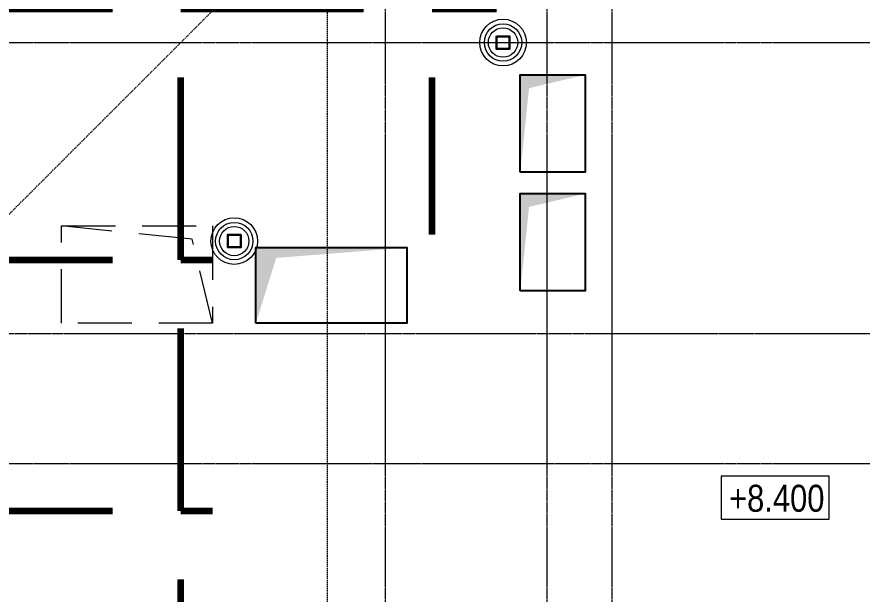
# Model space of a CAD drawing. Header units: millimetres. Extents: x -65509 to 912790, y 446 to 713294.
# Drawn here: x 177584 to 185413, y 369066 to 374414 of the extents above; entities that cross this region are included whole.
import ezdxf
from ezdxf.enums import TextEntityAlignment as Align

# ---------------------------------------------------------------- set-up
doc = ezdxf.new("R2010")
doc.units = ezdxf.units.MM
for name, pattern in [('CENTER2', [28.575, 19.05, -3.175, 3.175, -3.175]), ('DASHED', [19.05, 12.7, -6.35]), ('HIDDEN', [9.525, 6.35, -3.175])]:
    doc.linetypes.add(name, pattern=pattern)
for name, color, linetype, lineweight in [('5.3) ММП плитка 6.1', 5, 'Continuous', 120), ('АР_Отметка', 250, 'Continuous', 13), ('АР_Разрезы марка', 7, 'Continuous', 13), ('АР_Тонкая', 250, 'Continuous', 5), ('КМ_Фахверки', 250, 'Continuous', 25), ('ОВ_Классы', 250, 'Continuous', 0), ('ОВ_Шахты_блок 4.1', 250, 'Continuous', 25), ('РД_Оси_100', 250, 'Continuous', 0)]:
    doc.layers.add(name, color=color, linetype=linetype, lineweight=lineweight)
doc.layers.add('АР_Делит', color=250, linetype='Continuous', lineweight=0, plot=False)
doc.styles.add('Arial_Narrow_08', font='ARIALN.TTF', dxfattribs={"width": 0.8})
doc.styles.add('style1', font='ARIALN.TTF')

# ---------------------------------------------------------------- blocks, each defined once
blk = doc.blocks.new('СОШ_2200_АР_ОСИ_М100_28.05.24')
at = {"layer": 'РД_Оси_100', "linetype": 'CENTER2'}
for p, q in [((63600, -6155), (63600, 139938.679)), ((65100, -6155), (65100, 139938.679)), ((-5954.958, 78900), (119910, 78900)), ((119910, 76200), (-5954.958, 76200)), ((-5954.958, 75000), (119910, 75000))]:
    blk.add_line(p, q, dxfattribs=at)
blk.add_lwpolyline([(65700, -6155), (65700, 139938.679)], dxfattribs=at)
blk = doc.blocks.new('Отметка_план')
at = {"color": 7}
blk.add_lwpolyline([(0, 0), (10, 0), (10, 4), (0, 4)], close=True, dxfattribs=at)
at = {"style": 'Arial_Narrow_08', "width": 0.8}
blk.add_attdef('OTMG', text='', height=2.5, dxfattribs=at).set_placement((9.062, 0.702), align=Align.RIGHT)
blk = doc.blocks.new('otv')
at = {"linetype": 'Continuous'}
blk.add_lwpolyline([(0, -1), (0, 0), (1, 0), (1, -1)], close=True, dxfattribs=at)
blk.add_solid([(0, -1), (0, 0), (0.1346, -0.1366), (1, 0)], dxfattribs=at)
blk = doc.blocks.new('otv пунктир')
at = {"linetype": 'HIDDEN', "ltscale": 0.07}
blk.add_lwpolyline([(0, 0), (0, 1), (1, 1), (1, 0)], close=True, dxfattribs=at)
blk.add_lwpolyline([(0, 1), (0.1346, 0.1366), (1, 0)], dxfattribs=at)
blk = doc.blocks.new('Ф_крпич 120')
at = {"layer": 'АР_Делит', "color": 1}
for radius in [216.3, 173, 136.2]:
    blk.add_circle((60, -60), radius, dxfattribs=at)
at = {"layer": 'КМ_Фахверки'}
blk.add_lwpolyline([(0, 0), (120, 0), (120, -120), (0, -120)], close=True, dxfattribs=at)
at = {"layer": 'КМ_Фахверки', "lineweight": 5}
blk.add_lwpolyline([(6, -6), (114, -6), (114, -114), (6, -114)], close=True, dxfattribs=at)

msp = doc.modelspace()

# ---------------------------------------------------------------- hatches: boundary and pattern name
at = {"layer": '5.3) ММП плитка 6.1'}
h = msp.add_hatch(dxfattribs=at)
h.set_pattern_fill('ANGLE', color=256, scale=333)
h.set_pattern_definition([(0, (0, 0), (0, 2326.005), [1691.64, -634.365]), (90, (0, 0), (-2326.005, 1e-13), [1691.64, -634.365])])
h.paths.add_polyline_path([(166997.159, 385826.734), (163447.205, 385826.734), (163447.205, 380376.733), (165247.159, 380376.733), (165247.159, 373976.733), (163927.159, 373976.733), (163927.159, 373696.836), (163447.205, 373696.836), (163447.205, 368376.733), (166997.159, 368376.733)])
h.paths.add_polyline_path([(182027.159, 385826.733), (175697.159, 385826.733), (175697.159, 368176.733), (179397.159, 368176.733), (179397.159, 372396.733), (182027.159, 372396.733)])

# ---------------------------------------------------------------- linework, layer by layer
at = {"layer": 'АР_Разрезы марка', "linetype": 'DASHED', "lineweight": 0}
msp.add_lwpolyline([(179067.479, 293683.532), (179067.479, 361735.232), (180462.271, 361735.232), (180462.271, 398877.72), (173054.626, 398877.72), (173054.626, 429094.536)], dxfattribs=at)
at = {"layer": 'АР_Тонкая', "linetype": 'DASHED', "lineweight": 0}
msp.add_line((174962.159, 370036.733), (182027.159, 377101.733), dxfattribs=at)

# ---------------------------------------------------------------- block references
at = {"layer": 'АР_Отметка'}
ref = msp.add_blockref('Отметка_план', (184107.076, 369758.947), dxfattribs=dict(at, xscale=100, yscale=100, zscale=100))
ref.add_attrib('OTMG', '+8.400', dxfattribs={"layer": '0', "color": 0, "height": 250, "style": 'style1'}).set_placement((185064.494, 370078.763), align=Align.TOP_RIGHT)
at = {"layer": 'КМ_Фахверки'}
msp.add_blockref('Ф_крпич 120', (182027.158, 374236.733), dxfattribs=at)
at = {"layer": 'КМ_Фахверки', "rotation": 270}
msp.add_blockref('Ф_крпич 120', (179657.159, 372396.733), dxfattribs=at)
at = {"layer": 'ОВ_Классы', "xscale": 1400, "yscale": 900, "rotation": 180}
msp.add_blockref('otv пунктир', (179397.159, 372476.733), dxfattribs=at)
at = {"layer": 'ОВ_Шахты_блок 4.1'}
for p, xscale, yscale in [((182247.159, 373876.733), 600, 900), ((182247.159, 372776.733), 600, 900), ((179797.309, 372276.733), 1400, 700)]:
    msp.add_blockref('otv', p, dxfattribs=dict(at, xscale=xscale, yscale=yscale))
at = {"layer": 'РД_Оси_100'}
msp.add_blockref('СОШ_2200_АР_ОСИ_М100_28.05.24', (117397.159, 295276.733), dxfattribs=at)

doc.saveas('drawing.dxf')
